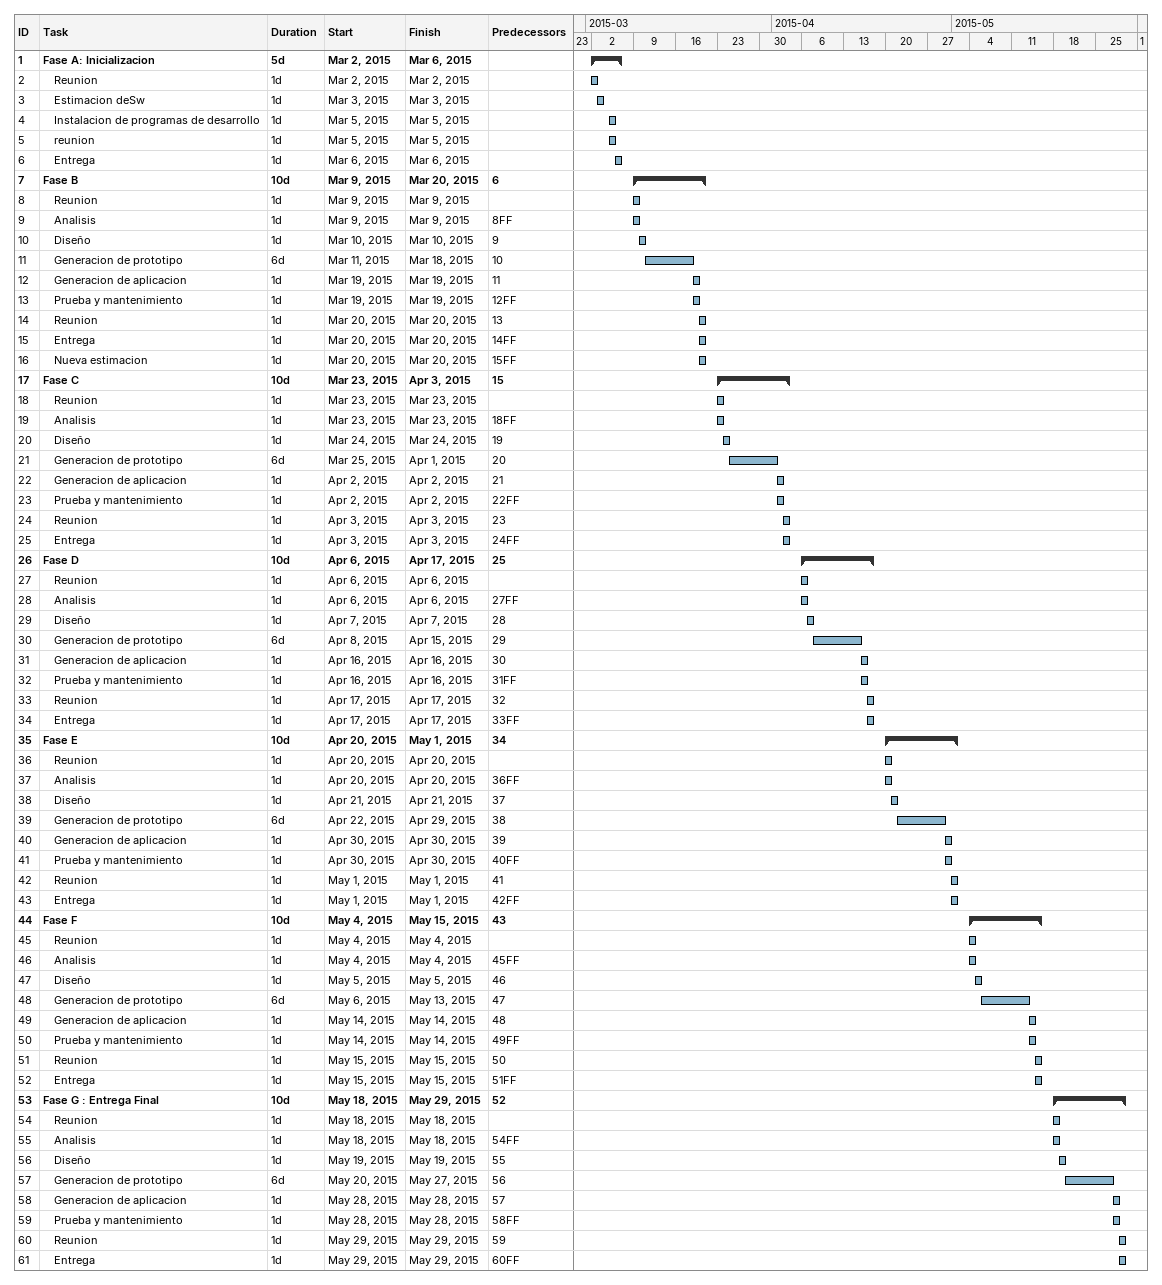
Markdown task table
| ID | Level | Task | Duration | Start | Finish | Predecessors |
|---|---|---|---|---|---|---|
| 1 | 1 | **Fase A: Inicializacion** | 5d | 2015-03-02 | 2015-03-06 |  |
| 2 | 2 | Reunion | 1d | 2015-03-02 | 2015-03-02 |  |
| 3 | 2 | Estimacion deSw | 1d | 2015-03-03 | 2015-03-03 |  |
| 4 | 2 | Instalacion de programas de desarrollo | 1d | 2015-03-05 | 2015-03-05 |  |
| 5 | 2 | reunion | 1d | 2015-03-05 | 2015-03-05 |  |
| 6 | 2 | Entrega | 1d | 2015-03-06 | 2015-03-06 |  |
| 7 | 1 | **Fase B** | 10d | 2015-03-09 | 2015-03-20 | 6 |
| 8 | 2 | Reunion | 1d | 2015-03-09 | 2015-03-09 |  |
| 9 | 2 | Analisis | 1d | 2015-03-09 | 2015-03-09 | 8FF |
| 10 | 2 | Diseño | 1d | 2015-03-10 | 2015-03-10 | 9 |
| 11 | 2 | Generacion de prototipo | 6d | 2015-03-11 | 2015-03-18 | 10 |
| 12 | 2 | Generacion de aplicacion | 1d | 2015-03-19 | 2015-03-19 | 11 |
| 13 | 2 | Prueba y mantenimiento | 1d | 2015-03-19 | 2015-03-19 | 12FF |
| 14 | 2 | Reunion | 1d | 2015-03-20 | 2015-03-20 | 13 |
| 15 | 2 | Entrega | 1d | 2015-03-20 | 2015-03-20 | 14FF |
| 16 | 2 | Nueva estimacion | 1d | 2015-03-20 | 2015-03-20 | 15FF |
| 17 | 1 | **Fase C** | 10d | 2015-03-23 | 2015-04-03 | 15 |
| 18 | 2 | Reunion | 1d | 2015-03-23 | 2015-03-23 |  |
| 19 | 2 | Analisis | 1d | 2015-03-23 | 2015-03-23 | 18FF |
| 20 | 2 | Diseño | 1d | 2015-03-24 | 2015-03-24 | 19 |
| 21 | 2 | Generacion de prototipo | 6d | 2015-03-25 | 2015-04-01 | 20 |
| 22 | 2 | Generacion de aplicacion | 1d | 2015-04-02 | 2015-04-02 | 21 |
| 23 | 2 | Prueba y mantenimiento | 1d | 2015-04-02 | 2015-04-02 | 22FF |
| 24 | 2 | Reunion | 1d | 2015-04-03 | 2015-04-03 | 23 |
| 25 | 2 | Entrega | 1d | 2015-04-03 | 2015-04-03 | 24FF |
| 26 | 1 | **Fase D** | 10d | 2015-04-06 | 2015-04-17 | 25 |
| 27 | 2 | Reunion | 1d | 2015-04-06 | 2015-04-06 |  |
| 28 | 2 | Analisis | 1d | 2015-04-06 | 2015-04-06 | 27FF |
| 29 | 2 | Diseño | 1d | 2015-04-07 | 2015-04-07 | 28 |
| 30 | 2 | Generacion de prototipo | 6d | 2015-04-08 | 2015-04-15 | 29 |
| 31 | 2 | Generacion de aplicacion | 1d | 2015-04-16 | 2015-04-16 | 30 |
| 32 | 2 | Prueba y mantenimiento | 1d | 2015-04-16 | 2015-04-16 | 31FF |
| 33 | 2 | Reunion | 1d | 2015-04-17 | 2015-04-17 | 32 |
| 34 | 2 | Entrega | 1d | 2015-04-17 | 2015-04-17 | 33FF |
| 35 | 1 | **Fase E** | 10d | 2015-04-20 | 2015-05-01 | 34 |
| 36 | 2 | Reunion | 1d | 2015-04-20 | 2015-04-20 |  |
| 37 | 2 | Analisis | 1d | 2015-04-20 | 2015-04-20 | 36FF |
| 38 | 2 | Diseño | 1d | 2015-04-21 | 2015-04-21 | 37 |
| 39 | 2 | Generacion de prototipo | 6d | 2015-04-22 | 2015-04-29 | 38 |
| 40 | 2 | Generacion de aplicacion | 1d | 2015-04-30 | 2015-04-30 | 39 |
| 41 | 2 | Prueba y mantenimiento | 1d | 2015-04-30 | 2015-04-30 | 40FF |
| 42 | 2 | Reunion | 1d | 2015-05-01 | 2015-05-01 | 41 |
| 43 | 2 | Entrega | 1d | 2015-05-01 | 2015-05-01 | 42FF |
| 44 | 1 | **Fase F** | 10d | 2015-05-04 | 2015-05-15 | 43 |
| 45 | 2 | Reunion | 1d | 2015-05-04 | 2015-05-04 |  |
| 46 | 2 | Analisis | 1d | 2015-05-04 | 2015-05-04 | 45FF |
| 47 | 2 | Diseño | 1d | 2015-05-05 | 2015-05-05 | 46 |
| 48 | 2 | Generacion de prototipo | 6d | 2015-05-06 | 2015-05-13 | 47 |
| 49 | 2 | Generacion de aplicacion | 1d | 2015-05-14 | 2015-05-14 | 48 |
| 50 | 2 | Prueba y mantenimiento | 1d | 2015-05-14 | 2015-05-14 | 49FF |
| 51 | 2 | Reunion | 1d | 2015-05-15 | 2015-05-15 | 50 |
| 52 | 2 | Entrega | 1d | 2015-05-15 | 2015-05-15 | 51FF |
| 53 | 1 | **Fase G : Entrega Final** | 10d | 2015-05-18 | 2015-05-29 | 52 |
| 54 | 2 | Reunion | 1d | 2015-05-18 | 2015-05-18 |  |
| 55 | 2 | Analisis | 1d | 2015-05-18 | 2015-05-18 | 54FF |
| 56 | 2 | Diseño | 1d | 2015-05-19 | 2015-05-19 | 55 |
| 57 | 2 | Generacion de prototipo | 6d | 2015-05-20 | 2015-05-27 | 56 |
| 58 | 2 | Generacion de aplicacion | 1d | 2015-05-28 | 2015-05-28 | 57 |
| 59 | 2 | Prueba y mantenimiento | 1d | 2015-05-28 | 2015-05-28 | 58FF |
| 60 | 2 | Reunion | 1d | 2015-05-29 | 2015-05-29 | 59 |
| 61 | 2 | Entrega | 1d | 2015-05-29 | 2015-05-29 | 60FF |
